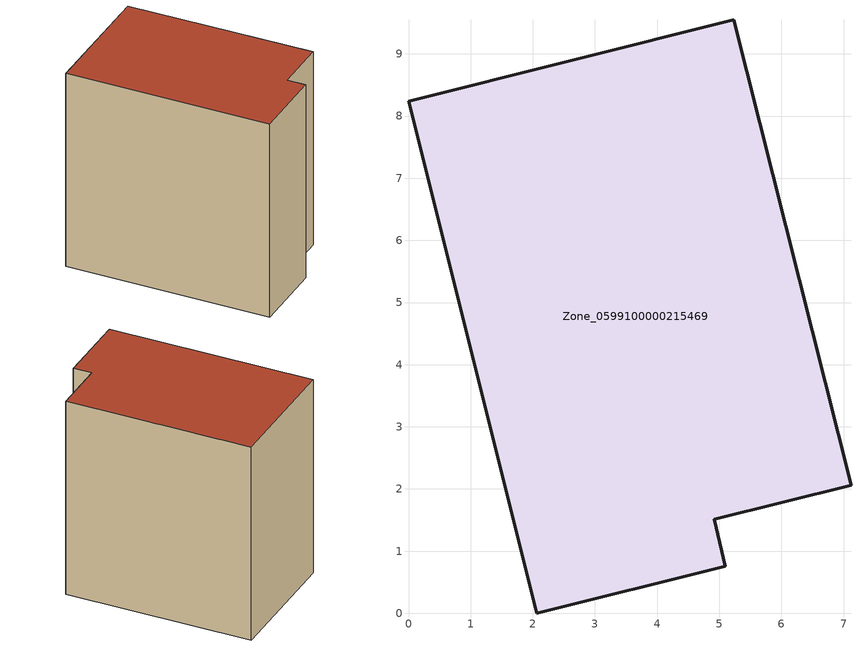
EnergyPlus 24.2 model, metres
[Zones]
Zone_0599100000215469
 floor ground (C_G): 0,8.24 5.23,9.55 7.12,2.06 4.92,1.51 5.1,0.76 2.06,0 z0
 wall outside (C_F): 2.06,0 5.1,0.76 4.92,1.51 7.12,2.06 5.23,9.55 0,8.24 2.06,0 z0:8.49
 roof outside (C_R): 5.23,9.55 0,8.24 2.06,0 5.1,0.76 4.92,1.51 7.12,2.06 z8.49
[BUILDING]
Pand.0599100000215469: North Axis=0; Terrain=City; Loads Convergence Tolerance Value=0.04; Temperature Convergence Tolerance Value=0.4; Solar Distribution=FullExterior; Maximum Number of Warmup Days=25; Minimum Number of Warmup Days=1
[Site:Location]
Rotterdam.The.Hague.AP_ZH_NLD Design_Conditions: Latitude=51.96; Longitude=4.45; Time Zone=1; Elevation=-4.5
[SITE:GROUNDTEMPERATURE:BUILDINGSURFACE]
18, 18, 18, 18, 18, 18, 18, 18, 18, 18, 18, 18
[MATERIAL] Thermal Absorptance=0.9; Solar Absorptance=0.7; Visible Absorptance=0.7
Name | Roughness | Thickness | Conductivity | Density | Specific Heat
G.TI.1975-1991 | MediumSmooth | 0.15 | 0.288461 | 540 | 1210
F.TI.1975-1991 | Rough | 0.3 | 0.230769 | 1920 | 840
R.TI.1975-1991 | MediumRough | 0.2 | 0.153846 | 1500 | 1000
[CONSTRUCTION]
C_G: G.TI.1975-1991
C_F: F.TI.1975-1991
C_R: R.TI.1975-1991
[ZONE]
Zone_0599100000215469: Type=1; Multiplier=1; Ceiling Height=Autocalculate; Volume=Autocalculate; Floor Area=autocalculate; Part of Total Floor Area=Yes
[ZONEINFILTRATION:DESIGNFLOWRATE]
Infil_Zone_0599100000215469: Zone or ZoneList or Space or SpaceList=Zone_0599100000215469; Schedule=AlwaysOn; Design Flow Rate Calculation Method=Flow/Area; Flow Rate per Floor Area=0.003; Constant Term Coefficient=1; Temperature Term Coefficient=0; Velocity Term Coefficient=0; Velocity Squared Term Coefficient=0
[HVACTEMPLATE:ZONE:IDEALLOADSAIRSYSTEM]
Zone_0599100000215469: Maximum Heating Supply Air Temperature=50; Minimum Cooling Supply Air Temperature=13; Maximum Heating Supply Air Humidity Ratio=0.0156; Minimum Cooling Supply Air Humidity Ratio=0.0077; Heating Limit=NoLimit; Cooling Limit=NoLimit; Dehumidification Control Type=ConstantSensibleHeatRatio; Cooling Sensible Heat Ratio=0.7; Dehumidification Setpoint=60; Humidification Control Type=None; Humidification Setpoint=30; Outdoor Air Method=None; Outdoor Air Flow Rate per Person=0.00944; Outdoor Air Flow Rate per Zone Floor Area=0; Outdoor Air Flow Rate per Zone=0; Demand Controlled Ventilation Type=None; Outdoor Air Economizer Type=NoEconomizer; Heat Recovery Type=None; Sensible Heat Recovery Effectiveness=0.7; Latent Heat Recovery Effectiveness=0.65
[ZONECONTROL:THERMOSTAT]
ThermostatControl_Zone_0599100000215469: Zone or ZoneList=Zone_0599100000215469; Control Type Schedule=DualSetpointControlType; Control 1=Thermostat_Zone_0599100000215469; Temperature Difference Between Cutout And Setpoint=0
[THERMOSTATSETPOINT:DUALSETPOINT]
Thermostat_Zone_0599100000215469: Heating Setpoint Temperature Schedule=HeatingSetpoint_Zone_0599100000215469; Cooling Setpoint Temperature Schedule=CoolingSetpoint_Zone_0599100000215469
[SCHEDULE:COMPACT]
HeatingSetpoint_Zone_0599100000215469: Through: 12/31, For: AllDays, Until: 24:00, 21
CoolingSetpoint_Zone_0599100000215469: Through: 12/31, For: AllDays, Until: 24:00, 24
DualSetpointControlType: Through: 12/31, For: AllDays, Until: 24:00, 4
AlwaysOn: Through: 12/31, For: AllDays, Until: 24:00, 1
